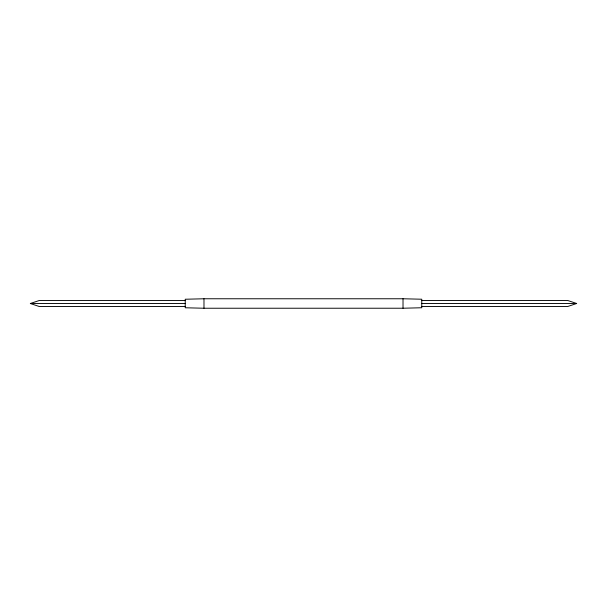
<?xml version="1.0" encoding="UTF-8"?>
<svg xmlns="http://www.w3.org/2000/svg" width="607" height="607" viewBox="0 0 607 607"><rect width="100%" height="100%" fill="white"/><g stroke="black" fill="none" stroke-linecap="round" stroke-linejoin="round"><path stroke-width="0.91" d="M185.234 306.467L39.114 306.467L30.35 303.508L39.114 300.548L185.234 300.548M421.766 300.533L567.886 300.533L576.65 303.492L567.886 306.452L421.766 306.452M203.982 298.773L185.234 299.243L185.234 307.772L203.982 308.242L403.018 308.227L421.766 307.757L421.766 299.228L403.018 298.758L203.982 298.758L203.982 308.242M30.35 303.508L185.234 303.508M421.766 303.492L576.65 303.492M403.018 298.758L403.018 308.227"/></g></svg>
